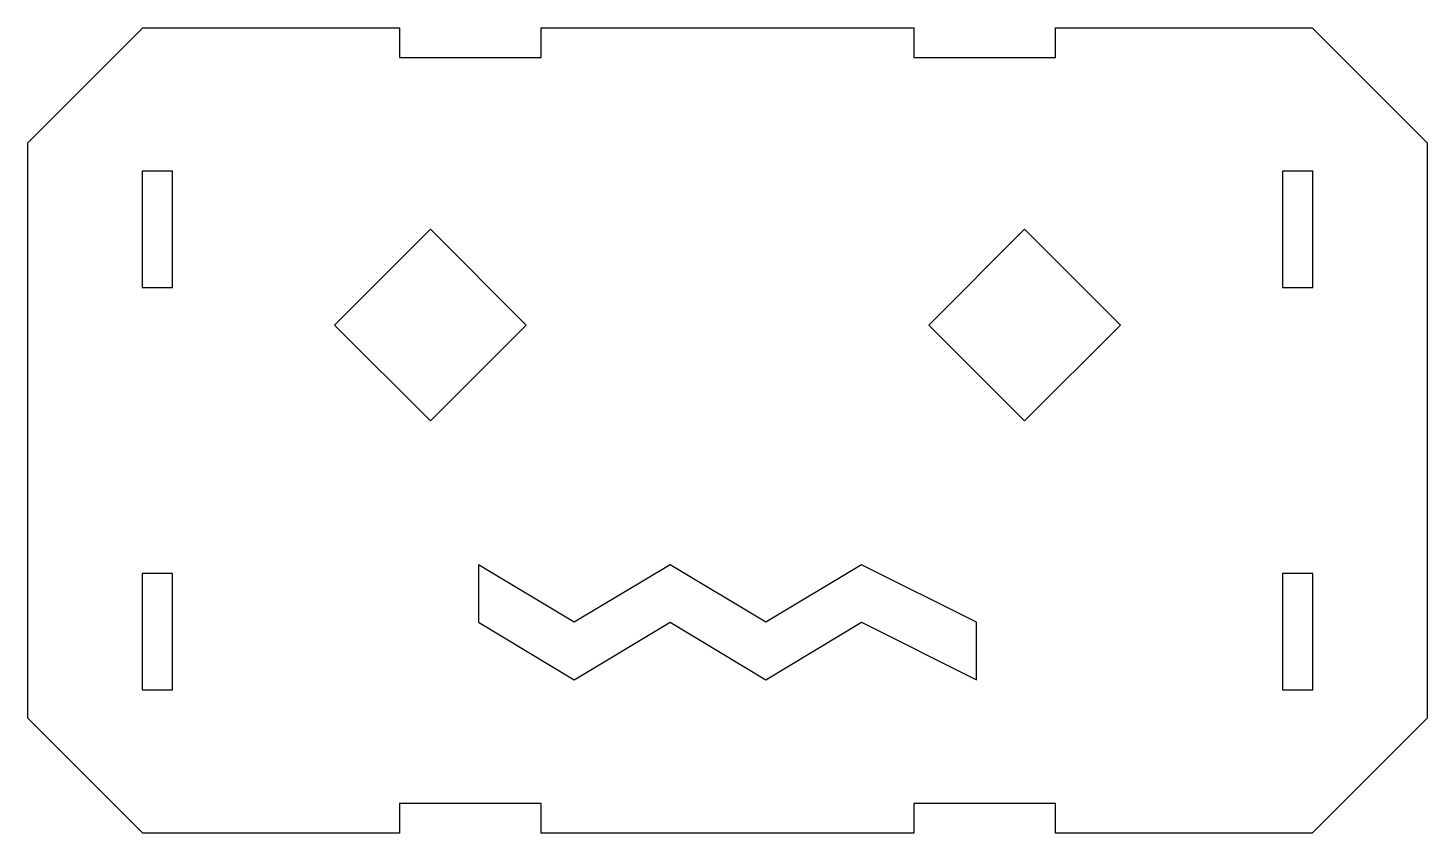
# Model space of a CAD drawing. Header units: millimetres. Extents: x -73 to 73, y 0 to 84.
import ezdxf

# ---------------------------------------------------------------- set-up
doc = ezdxf.new("R2010")
doc.units = ezdxf.units.MM

msp = doc.modelspace()

# ---------------------------------------------------------------- linework, layer by layer
for points in [[(-61, 84), (-34.235, 84), (-34.235, 80.925), (-19.445, 80.925), (-19.445, 84), (19.445, 84), (19.445, 80.925), (34.235, 80.925), (34.235, 84), (61, 84), (73, 72), (73, 12), (61, 0), (34.235, 0), (34.235, 3.075), (19.445, 3.075), (19.445, 0), (-19.445, 0), (-19.445, 3.075), (-34.235, 3.075), (-34.235, 0), (-61, 0), (-73, 12), (-73, 72)], [(-61.075, 69.075), (-61.075, 56.925), (-57.925, 56.925), (-57.925, 69.075)], [(61.075, 56.925), (61.075, 69.075), (57.925, 69.075), (57.925, 56.925)], [(-31, 63), (-41, 53), (-31, 43), (-21, 53)], [(41, 53), (31, 63), (21, 53), (31, 43)], [(4, 22), (-6, 28), (-16, 22), (-26, 28), (-26, 22), (-16, 16), (-6, 22), (4, 16), (14, 22), (26, 16), (26, 22), (14, 28)], [(-61.075, 14.925), (-57.925, 14.925), (-57.925, 27.075), (-61.075, 27.075)], [(61.075, 27.075), (57.925, 27.075), (57.925, 14.925), (61.075, 14.925)]]:
    msp.add_lwpolyline(points, close=True)

doc.saveas('drawing.dxf')
